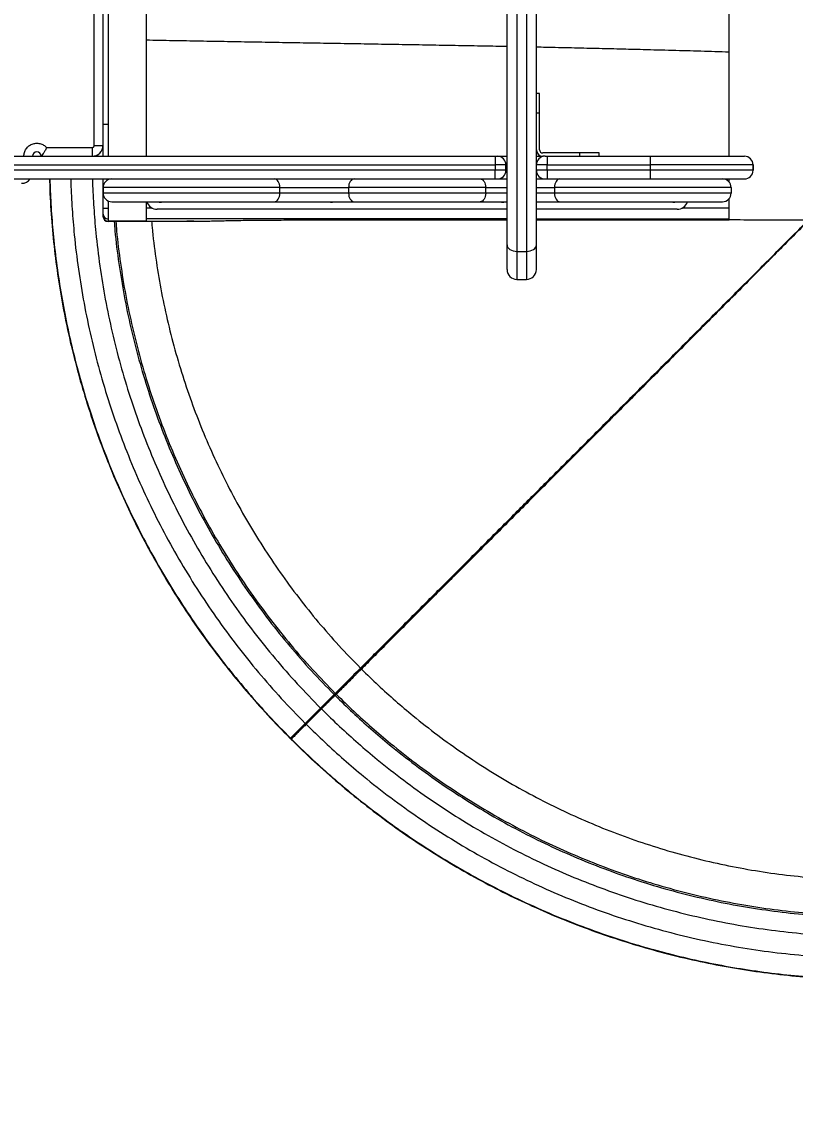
# Model space of a CAD drawing. Header units: millimetres. Extents: x -8083 to 6576, y -6691 to 5601.
# Drawn here: x 3532 to 4246, y -2485 to -1486 of the extents above; entities that cross this region are included whole.
import ezdxf

# ---------------------------------------------------------------- set-up
doc = ezdxf.new("R2010")
doc.units = ezdxf.units.MM
for name, color, linetype in [('DIKOM_ОБЪЕКТ', 7, 'Continuous'), ('DIKOM_РАЗМЕР_ЗОНА', 7, 'Continuous'), ('DIKOM_РАЗМЕР_ОБЪЕКТА', 7, 'Continuous')]:
    doc.layers.add(name, color=color, linetype=linetype)
doc.styles.add('style1', font='arial.ttf', dxfattribs={"width": 0.8})
doc.dimstyles.new('1-50', dxfattribs={"dimtxt": 300, "dimasz": 200, "dimexe": 100, "dimexo": 0, "dimgap": 100, "dimtad": 1, "dimtxsty": 'style1', "dimcen": 200, "dimclrd": 7, "dimclre": 7, "dimclrt": 7, "dimadec": 1, "dimazin": 2, "dimtfac": 1, "dimtmove": 0, "dimatfit": 2, "dimfxl": 0, "dimlwd": 25, "dimlwe": 18, "dimarcsym": 0})

# ---------------------------------------------------------------- blocks, each defined once
blk = doc.blocks.new('*D10')
at = {"layer": 'Defpoints', "color": 0, "transparency": 16777216}
for p in [(-4711.62, -59.88), (5076.72, -1609.88), (5076.72, -5900.19)]:
    blk.add_point(p, dxfattribs=at)
at = {"layer": 'DIKOM_РАЗМЕР_ОБЪЕКТА', "color": 7, "lineweight": 18, "transparency": 16777216}
for p, q in [((-4711.62, -59.88), (-4711.62, -6000.19)), ((5076.72, -1609.88), (5076.72, -6000.19))]:
    blk.add_line(p, q, dxfattribs=at)
at = {"layer": 'DIKOM_РАЗМЕР_ОБЪЕКТА', "color": 7, "lineweight": 25, "transparency": 16777216}
blk.add_line((-4511.62, -5900.19), (4876.72, -5900.19), dxfattribs=at)
at = {"layer": 'DIKOM_РАЗМЕР_ОБЪЕКТА', "color": 7, "transparency": 16777216}
for points in [[(-4511.62, -5866.86), (-4511.62, -5933.52), (-4711.62, -5900.19)], [(4876.72, -5866.86), (4876.72, -5933.52), (5076.72, -5900.19)]]:
    blk.add_solid(points, dxfattribs=at)
at = {"layer": 'DIKOM_РАЗМЕР_ОБЪЕКТА', "color": 7, "transparency": 16777216, "insert": (410.05, -5647.02), "char_height": 300, "attachment_point": 5, "style": 'style1'}
blk.add_mtext('10000', dxfattribs=at)
blk = doc.blocks.new('*D11')
at = {"layer": 'Defpoints', "color": 0, "transparency": 16777216}
for p in [(6576.35, -1609.88), (-6319.96, -3354.06), (6576.35, -6591.4)]:
    blk.add_point(p, dxfattribs=at)
at = {"layer": 'DIKOM_РАЗМЕР_ЗОНА', "color": 7, "lineweight": 18, "transparency": 16777216}
for p, q in [((6576.35, -1609.88), (6576.35, -6691.4)), ((-6319.96, -3354.06), (-6319.96, -6691.4))]:
    blk.add_line(p, q, dxfattribs=at)
at = {"layer": 'DIKOM_РАЗМЕР_ЗОНА', "color": 7, "lineweight": 25, "transparency": 16777216}
blk.add_line((-6119.96, -6591.4), (6376.35, -6591.4), dxfattribs=at)
at = {"layer": 'DIKOM_РАЗМЕР_ЗОНА', "color": 7, "transparency": 16777216}
for points in [[(-6119.96, -6558.07), (-6119.96, -6624.73), (-6319.96, -6591.4)], [(6376.35, -6558.07), (6376.35, -6624.73), (6576.35, -6591.4)]]:
    blk.add_solid(points, dxfattribs=at)
at = {"layer": 'DIKOM_РАЗМЕР_ЗОНА', "color": 7, "transparency": 16777216, "insert": (182.55, -6338.13), "char_height": 300, "attachment_point": 5, "style": 'style1'}
blk.add_mtext('13000', dxfattribs=at)

msp = doc.modelspace()

# ---------------------------------------------------------------- linework, layer by layer
at = {"layer": 'DIKOM_ОБЪЕКТ', "color": 7, "linetype": 'Continuous', "lineweight": 15}
for p, q in [((3989.17, -822.077), (3989.17, -1697.686)), ((3997.97, -822.077), (3997.97, -1697.686)), ((3599.07, -1599.882), (3599.07, -919.882)), ((3607.07, -1260.382), (3607.07, -1580.401)), ((3612.07, -1580.401), (3612.07, -1260.382)), ((3647.07, -1449.882), (3647.07, -1502.567)), ((4010.07, -1551.882), (4007.07, -1551.882)), ((4010.07, -1569.882), (4010.07, -1551.882)), ((4007.07, -1569.882), (4010.07, -1569.882)), ((4010.07, -1603.882), (4010.07, -1569.882)), ((3607.07, -1580.401), (3612.07, -1580.401)), ((3555.015, -1601.882), (3597.07, -1601.882)), ((3597.07, -1601.882), (3597.07, -1609.882)), ((3599.07, -1599.882), (3607.07, -1599.882)), ((3602.07, -1608.542), (3602.07, -1609.882)), ((4047.07, -1606.882), (4013.07, -1606.882)), ((4047.07, -1609.882), (4047.07, -1606.882)), ((4065.07, -1606.882), (4047.07, -1606.882)), ((4065.07, -1609.882), (4065.07, -1606.882)), ((3077.07, -1609.882), (3969.07, -1609.882)), ((3077.07, -1617.882), (3969.07, -1617.882)), ((3969.07, -1609.882), (3969.07, -1617.882)), ((3979.07, -1617.882), (3969.07, -1617.882)), ((3969.07, -1617.882), (3969.07, -1622.882)), ((3979.07, -1622.882), (3979.07, -1617.882)), ((3979.07, -1617.882), (3979.991, -1617.882)), ((4017.07, -1617.882), (4007.07, -1617.882)), ((4014.895, -1609.882), (4013.07, -1609.882)), ((4017.07, -1609.882), (4017.07, -1617.882)), ((4017.07, -1609.882), (4112.07, -1609.882)), ((4017.07, -1617.882), (4112.07, -1617.882)), ((4017.07, -1622.882), (4017.07, -1617.882)), ((4112.07, -1609.882), (4112.07, -1617.882)), ((4112.07, -1617.882), (4112.07, -1622.882)), ((4207.07, -1617.882), (4112.07, -1617.882)), ((4207.07, -1622.882), (4207.07, -1617.882)), ((4207.07, -1617.882), (4207.07, -1622.882)), ((3969.07, -1622.882), (3077.07, -1622.882)), ((3979.07, -1622.882), (3969.07, -1622.882)), ((3969.07, -1630.882), (3969.07, -1622.882)), ((3980.022, -1622.882), (3979.07, -1622.882)), ((4017.07, -1622.882), (4007.07, -1622.882)), ((4007.244, -1623.738), (4007.07, -1623.74)), ((4017.07, -1622.882), (4017.07, -1630.882)), ((4112.07, -1622.882), (4017.07, -1622.882)), ((4112.07, -1622.882), (4112.07, -1630.882)), ((4207.07, -1622.882), (4112.07, -1622.882)), ((3077.07, -1630.882), (3969.07, -1630.882)), ((3607.07, -1630.882), (3607.07, -1657.855)), ((3770.363, -1638.882), (3607.261, -1638.882)), ((3607.261, -1638.882), (3607.261, -1643.882)), ((3612.07, -1631.545), (3612.07, -1630.882)), ((3770.363, -1643.882), (3770.363, -1638.882)), ((3770.363, -1638.882), (3833.777, -1638.882)), ((3960.363, -1638.882), (3833.777, -1638.882)), ((3833.777, -1638.882), (3833.777, -1643.882)), ((3960.363, -1643.882), (3960.363, -1638.882)), ((3960.363, -1638.882), (3980.137, -1638.882)), ((4007.004, -1638.882), (4023.777, -1638.882)), ((4017.07, -1630.882), (4112.07, -1630.882)), ((4186.88, -1638.882), (4023.777, -1638.882)), ((4023.777, -1638.882), (4023.777, -1643.882)), ((4185.07, -1633.814), (4185.07, -1630.882)), ((4186.88, -1638.882), (4186.88, -1643.882)), ((3770.363, -1643.882), (3607.261, -1643.882)), ((3833.777, -1643.882), (3770.363, -1643.882)), ((3960.363, -1643.882), (3833.777, -1643.882)), ((3980.03, -1643.882), (3960.363, -1643.882)), ((4023.777, -1643.882), (4007.109, -1643.882)), ((4186.88, -1643.882), (4023.777, -1643.882)), ((4185.07, -1657.855), (4185.07, -1648.949)), ((3607.07, -1657.855), (3612.07, -1657.855)), ((3612.07, -1657.855), (3612.07, -1651.218)), ((3647.07, -1651.882), (3647.07, -1657.855)), ((3652.657, -1657.855), (3647.07, -1657.855)), ((3980.07, -1658.882), (3657.07, -1658.882)), ((4137.07, -1658.882), (4007.07, -1658.882)), ((4185.07, -1657.855), (4141.483, -1657.855)), ((3607.07, -1662.854), (3607.07, -1664.882)), ((3607.07, -1664.882), (3607.07, -1665.205)), ((3612.07, -1669.882), (3612.07, -1667.854)), ((3787.07, -1668.704), (3980.07, -1668.704)), ((4007.07, -1668.704), (4184.517, -1668.703)), ((4184.513, -1668.704), (4185.07, -1668.704)), ((4185.07, -1668.703), (4184.517, -1668.703)), ((4185.07, -1668.703), (4185.07, -1667.854)), ((4185.073, -1668.703), (4185.07, -1668.703)), ((4309.49, -1669.181), (4238.836, -1668.862)), ((3647.07, -1669.882), (3612.07, -1669.882)), ((3612.07, -1670.204), (3612.07, -1669.882)), ((3633.558, -1670.204), (3612.07, -1670.204)), ((3647.07, -1669.882), (3691.024, -1669.882)), ((3989.17, -1697.686), (3997.97, -1697.686)), ((3989.17, -1697.686), (3989.17, -1723.543)), ((3997.97, -1697.686), (3997.97, -1723.543)), ((4224.64, -1703.042), (4212.059, -1715.686)), ((3989.17, -1723.543), (3997.97, -1723.543)), ((3820.459, -2106.493), (3821.539, -2105.413)), ((3820.512, -2107.469), (3820.459, -2106.493)), ((3822.491, -2106.363), (3821.411, -2107.441)), ((3821.6, -2106.551), (3821.539, -2105.413)), ((3793.811, -2133.141), (3807.953, -2118.998)), ((3808.477, -2119.52), (3807.953, -2118.998)), ((3794.337, -2133.664), (3793.811, -2133.141)), ((3779.918, -2147.034), (3780.176, -2146.776)), ((3781.194, -2146.831), (3780.176, -2146.776))]:
    msp.add_line(p, q, dxfattribs=at)
at = {"layer": 'DIKOM_ОБЪЕКТ', "color": 7, "linetype": 'Continuous', "lineweight": 15, "flags": 128}
for points in [[(3770.363, -1638.882), (3770.266, -1637.321), (3769.977, -1635.82), (3769.508, -1634.437), (3768.878, -1633.225), (3768.109, -1632.23), (3767.232, -1631.491), (3766.28, -1631.035), (3765.29, -1630.882)], [(3838.85, -1630.882), (3837.861, -1631.035), (3836.909, -1631.491), (3836.032, -1632.23), (3835.263, -1633.225), (3834.632, -1634.437), (3834.163, -1635.82), (3833.875, -1637.321), (3833.777, -1638.882)], [(3955.29, -1630.882), (3956.28, -1631.035), (3957.232, -1631.491), (3958.109, -1632.23), (3958.878, -1633.225), (3959.508, -1634.437), (3959.977, -1635.82), (3960.266, -1637.321), (3960.363, -1638.882)], [(4028.85, -1630.882), (4027.861, -1631.035), (4026.909, -1631.491), (4026.032, -1632.23), (4025.263, -1633.225), (4024.632, -1634.437), (4024.163, -1635.82), (4023.875, -1637.321), (4023.777, -1638.882)], [(3765.29, -1651.882), (3766.28, -1651.728), (3767.232, -1651.273), (3768.109, -1650.533), (3768.878, -1649.538), (3769.508, -1648.326), (3769.977, -1646.943), (3770.266, -1645.442), (3770.363, -1643.882)], [(3833.777, -1643.882), (3833.875, -1645.442), (3834.163, -1646.943), (3834.632, -1648.326), (3835.263, -1649.538), (3836.032, -1650.533), (3836.909, -1651.273), (3837.861, -1651.728), (3838.85, -1651.882)], [(3960.363, -1643.882), (3960.266, -1645.442), (3959.977, -1646.943), (3959.508, -1648.326), (3958.878, -1649.538), (3958.109, -1650.533), (3957.232, -1651.273), (3956.28, -1651.728), (3955.29, -1651.882)], [(4023.777, -1643.882), (4023.875, -1645.442), (4024.163, -1646.943), (4024.632, -1648.326), (4025.263, -1649.538), (4026.032, -1650.533), (4026.909, -1651.273), (4027.861, -1651.728), (4028.85, -1651.882)], [(4185.07, -1667.854), (4143.363, -1667.843), (4101.408, -1667.833), (4058.937, -1667.823), (4015.655, -1667.814), (4007.07, -1667.812)], [(3980.07, -1691.695), (3980.245, -1692.864), (3980.763, -1693.988), (3981.604, -1695.024), (3982.736, -1695.932), (3984.115, -1696.677), (3985.688, -1697.23), (3987.395, -1697.571), (3989.17, -1697.686)], [(3997.97, -1697.686), (3999.746, -1697.571), (4001.453, -1697.23), (4003.026, -1696.677), (4004.405, -1695.932), (4005.537, -1695.024), (4006.378, -1693.988), (4006.895, -1692.864), (4007.07, -1691.695)], [(3808.477, -2119.521), (3802.079, -2125.92), (3794.337, -2133.664)], [(3808.74, -2119.783), (3801.671, -2126.857), (3794.602, -2133.93)], [(3781.078, -2147.064), (3780.958, -2147.185), (3780.813, -2147.329)], [(3781.122, -2147.721), (3780.993, -2147.85), (3780.864, -2147.979)]]:
    msp.add_lwpolyline(points, dxfattribs=at)
at = {"layer": 'DIKOM_ОБЪЕКТ', "color": 7, "linetype": 'Continuous', "lineweight": 15}
for centre, radius, start, end in [((3546.07, -1609.882), 4, 0, 180), ((3597.07, -1599.882), 10, 270, 0), ((4013.07, -1603.882), 6, 180, 270), ((4013.07, -1603.882), 3, 180, 270), ((3971.07, -1617.882), 8, 0, 90), ((4015.07, -1617.882), 8, 90, 180), ((4199.07, -1617.882), 8, 0, 90), ((3971.07, -1622.882), 8, 270, 0), ((4015.07, -1622.882), 8, 180, 270), ((4199.07, -1622.882), 8, 270, 0), ((3532.07, -1624.882), 10, 270, 323.130102), ((3615.261, -1638.882), 8, 90, 180), ((4178.88, -1638.882), 8, 0, 90), ((3615.261, -1643.882), 8, 180, 270), ((4178.88, -1643.882), 8, 270, 0), ((3657.07, -1648.882), 10, 197.723778, 270), ((3660.07, -1647.882), 4.5, 242.904938, 295.490228), ((3818.07, -1647.882), 4.5, 242.904938, 295.490228), ((3976.07, -1647.882), 4.5, 242.904938, 295.490228), ((4134.07, -1647.882), 4.5, 242.904938, 295.490228), ((4137.07, -1648.882), 10, 270, 342.402332), ((3612.07, -1662.854), 5, 180.004351, 270.003845), ((3612.07, -1664.882), 5, 180.00475, 270.00413), ((3612.07, -1665.205), 5, 180.005034, 270.003845), ((3989.17, -1714.443), 9.1, 180, 270), ((3997.97, -1714.443), 9.1, 270, 0), ((3845.378, -2083.268), 0.422, 46.936509, 132.801935), ((3822.14, -2106.719), 0.5, 45.343806, 134.733932), ((3751.227, -2177.029), 81.147, 44.96391, 45.129027), ((4055.063, -1873.239), 348.51, 224.964573, 225.025682), ((3873.712, -2054.691), 111.97, 224.855064, 225.0465)]:
    msp.add_arc(centre, radius, start, end, dxfattribs=at)
for points, knots in [([(3980.07, -1691.695), (3980.07, -1685.478), (3980.07, -1673.044), (3980.07, -1653.511), (3980.07, -1633.276), (3980.07, -1612.195), (3980.07, -1591.947), (3980.07, -1572.708), (3980.07, -1554.588), (3980.07, -1536.053), (3980.07, -1517.113), (3980.07, -1496.009), (3980.07, -1472.69), (3980.07, -1447.014), (3980.07, -1420.912), (3980.07, -1394.375), (3980.07, -1367.666), (3980.07, -1340.841), (3980.07, -1313.968), (3980.07, -1286.961), (3980.07, -1259.718), (3980.07, -1232.31), (3980.07, -1204.815), (3980.07, -1177.461), (3980.07, -1150.329), (3980.07, -1125.389), (3980.07, -1102.616), (3980.07, -1082.016), (3980.07, -1061.691), (3980.07, -1041.658), (3980.07, -1020.21), (3980.07, -997.426), (3980.07, -973.56), (3980.07, -950.316), (3980.07, -927.812), (3980.07, -906.165), (3980.07, -885.387), (3980.07, -865.544), (3980.07, -846.383), (3980.07, -834.173), (3980.07, -828.068)], [0, 0, 0, 0, 0.02604, 0.0520759, 0.0786841, 0.1054516, 0.1325881, 0.1541407, 0.1756992, 0.1976449, 0.2196512, 0.2416671, 0.2701641, 0.298656, 0.3274437, 0.3563036, 0.3853156, 0.4139079, 0.4425506, 0.4712717, 0.4999999, 0.5292496, 0.5584937, 0.5876507, 0.6167635, 0.6457574, 0.6684332, 0.6911155, 0.7135581, 0.7359417, 0.7583354, 0.7863518, 0.8143633, 0.8419405, 0.869371, 0.8964601, 0.9227494, 0.948854, 0.9744245, 1, 1, 1, 1]), ([(4007.07, -1691.695), (4007.07, -1685.478), (4007.07, -1673.044), (4007.07, -1653.511), (4007.07, -1633.276), (4007.07, -1612.195), (4007.07, -1591.947), (4007.07, -1572.708), (4007.07, -1554.588), (4007.07, -1536.053), (4007.07, -1517.113), (4007.07, -1496.009), (4007.07, -1472.69), (4007.07, -1447.014), (4007.07, -1420.912), (4007.07, -1394.375), (4007.07, -1367.666), (4007.07, -1340.841), (4007.07, -1313.968), (4007.07, -1286.961), (4007.07, -1259.718), (4007.07, -1232.31), (4007.07, -1204.815), (4007.07, -1177.461), (4007.07, -1150.329), (4007.07, -1125.389), (4007.07, -1102.616), (4007.07, -1082.016), (4007.07, -1061.691), (4007.07, -1041.658), (4007.07, -1020.21), (4007.07, -997.426), (4007.07, -973.56), (4007.07, -950.316), (4007.07, -927.812), (4007.07, -906.165), (4007.07, -885.387), (4007.07, -865.544), (4007.07, -846.383), (4007.07, -834.173), (4007.07, -828.068)], [0, 0, 0, 0, 0.02604, 0.0520759, 0.0786841, 0.1054516, 0.1325881, 0.1541407, 0.1756992, 0.1976449, 0.2196512, 0.2416671, 0.2701641, 0.298656, 0.3274437, 0.3563036, 0.3853156, 0.4139079, 0.4425506, 0.4712717, 0.4999999, 0.5292496, 0.5584937, 0.5876507, 0.6167635, 0.6457574, 0.6684332, 0.6911155, 0.7135581, 0.7359417, 0.7583354, 0.7863518, 0.8143633, 0.8419405, 0.869371, 0.8964601, 0.9227494, 0.948854, 0.9744245, 1, 1, 1, 1]), ([(4185.07, -1513.554), (4185.07, -1508.472), (4185.07, -1498.296), (4185.07, -1482.522), (4185.07, -1466.416), (4185.07, -1455.396), (4185.07, -1449.882)], [0, 0, 0, 0, 0.249211, 0.4989922, 0.7492812, 1, 1, 1, 1]), ([(3647.07, -1502.567), (3647.07, -1526.926), (3647.07, -1552.807), (3647.07, -1580.196), (3647.07, -1584.768), (3647.07, -1589.235), (3647.07, -1593.499), (3647.07, -1597.459), (3647.07, -1601.026), (3647.07, -1604.112), (3647.07, -1606.665), (3647.07, -1608.552), (3647.07, -1609.624), (3647.07, -1609.844), (3647.07, -1609.882)], [0, 0, 0, 0, 0.6107024, 0.6488712, 0.6870045, 0.7251359, 0.7632681, 0.8014006, 0.8395326, 0.8776645, 0.9157969, 0.9539285, 0.9920612, 1, 1, 1, 1]), ([(3647.07, -1502.567), (3655.296, -1502.724), (3671.852, -1503.041), (3696.839, -1503.499), (3722.067, -1503.949), (3747.445, -1504.392), (3772.857, -1504.827), (3798.19, -1505.256), (3823.336, -1505.68), (3848.577, -1506.106), (3873.788, -1506.535), (3898.836, -1506.966), (3923.214, -1507.396), (3946.772, -1507.824), (3965.662, -1508.177), (3976.596, -1508.397), (3980.07, -1508.467)], [0, 0, 0, 0, 0.0722371, 0.1453849, 0.2194012, 0.2940073, 0.3689509, 0.4439838, 0.5188612, 0.5933396, 0.6706721, 0.7470173, 0.8220744, 0.8954928, 0.9667946, 1, 1, 1, 1]), ([(4007.07, -1509.023), (4009.947, -1509.083), (4020.712, -1509.308), (4039.093, -1509.715), (4061.944, -1510.239), (4084, -1510.771), (4107.435, -1511.365), (4132.3, -1512.032), (4158.818, -1512.781), (4176.329, -1513.297), (4185.07, -1513.554)], [0, 0, 0, 0, 0.0486156, 0.1819242, 0.3103884, 0.4342804, 0.5538757, 0.7052321, 0.8528657, 1, 1, 1, 1]), ([(4185.07, -1609.882), (4185.07, -1609.834), (4185.07, -1609.602), (4185.07, -1608.4), (4185.07, -1606.252), (4185.07, -1603.266), (4185.07, -1599.532), (4185.07, -1595.043), (4185.07, -1589.819), (4185.07, -1583.879), (4185.07, -1577.244), (4185.07, -1569.937), (4185.07, -1561.986), (4185.07, -1553.418), (4185.07, -1544.265), (4185.07, -1534.553), (4185.07, -1524.353), (4185.07, -1517.154), (4185.07, -1513.554)], [0, 0, 0, 0, 0.0168322, 0.0823771, 0.1479215, 0.2134658, 0.2790102, 0.344555, 0.4100993, 0.4756437, 0.5411885, 0.6067328, 0.6722772, 0.7378221, 0.8033663, 0.8689111, 0.9344553, 1, 1, 1, 1]), ([(3607.07, -1580.401), (3607.07, -1582.678), (3607.07, -1587.219), (3607.07, -1593.764), (3607.07, -1599.815), (3607.07, -1605.041), (3607.07, -1608.438), (3607.07, -1609.693), (3607.07, -1609.882)], [0, 0, 0, 0, 0.1940117, 0.38688, 0.5800863, 0.7724214, 0.9658365, 1, 1, 1, 1]), ([(3612.07, -1609.882), (3612.07, -1609.839), (3612.07, -1609.605), (3612.07, -1608.084), (3612.07, -1605.339), (3612.07, -1601.572), (3612.07, -1597.028), (3612.07, -1591.858), (3612.07, -1586.244), (3612.07, -1582.352), (3612.07, -1580.401)], [0, 0, 0, 0, 0.0309411, 0.1695285, 0.307418, 0.4461122, 0.5840318, 0.7225762, 0.8608773, 1, 1, 1, 1]), ([(3534.07, -1609.882), (3534.171, -1608.704), (3534.379, -1606.293), (3536.042, -1602.968), (3538.56, -1600.286), (3541.726, -1598.509), (3545.271, -1597.723), (3548.936, -1598.043), (3552.392, -1599.412), (3554.154, -1601.071), (3555.015, -1601.882)], [0, 0, 0, 0, 0.1221152, 0.2500002, 0.3778836, 0.5000007, 0.6221163, 0.7500006, 0.877885, 1, 1, 1, 1]), ([(3555.015, -1601.882), (3554.534, -1602.915), (3554.026, -1604.006), (3553.021, -1605.87), (3551.995, -1607.586), (3550.844, -1609.066), (3550.179, -1609.775), (3550.107, -1609.846), (3550.07, -1609.882)], [0, 0, 0, 0, 0.2506747, 0.264617, 0.5002598, 0.7494067, 0.8748124, 1, 1, 1, 1]), ([(3597.07, -1601.882), (3597.322, -1601.855), (3597.71, -1601.813), (3598.176, -1601.564), (3598.494, -1601.306), (3598.753, -1600.988), (3599.002, -1600.522), (3599.043, -1600.133), (3599.07, -1599.882)], [0, 0, 0, 0, 0.2394504, 0.369635, 0.5000056, 0.6301993, 0.760559, 1, 1, 1, 1]), ([(3969.07, -1609.882), (3969.322, -1609.882), (3969.71, -1609.882), (3970.176, -1609.882), (3970.494, -1609.882), (3970.753, -1609.882), (3971.002, -1609.882), (3971.043, -1609.882), (3971.07, -1609.882)], [0, 0, 0, 0, 0.2394368, 0.3696208, 0.4999884, 0.630161, 0.7605497, 1, 1, 1, 1]), ([(3971.07, -1609.882), (3971.127, -1609.882), (3971.244, -1609.882), (3972.218, -1609.882), (3973.831, -1609.882), (3976.113, -1609.882), (3978.298, -1609.882), (3979.708, -1609.882), (3980.07, -1609.882)], [0, 0, 0, 0, 0.1721631, 0.3546391, 0.5447019, 0.7388043, 0.9329027, 1, 1, 1, 1]), ([(4007.07, -1609.882), (4007.096, -1609.882), (4008.19, -1609.882), (4009.996, -1609.882), (4011.869, -1609.882), (4012.676, -1609.882), (4012.895, -1609.882)], [0, 0, 0, 0, 0.0099228, 0.4272136, 0.8445129, 1, 1, 1, 1]), ([(4015.07, -1609.882), (4015.097, -1609.882), (4015.139, -1609.882), (4015.388, -1609.882), (4015.646, -1609.882), (4015.964, -1609.882), (4016.43, -1609.882), (4016.819, -1609.882), (4017.07, -1609.882)], [0, 0, 0, 0, 0.239453, 0.3696639, 0.5000162, 0.6301783, 0.7605606, 1, 1, 1, 1]), ([(4112.07, -1609.882), (4114.997, -1609.882), (4120.908, -1609.882), (4129.768, -1609.882), (4138.625, -1609.882), (4147.335, -1609.882), (4155.748, -1609.882), (4163.682, -1609.882), (4171.005, -1609.882), (4177.602, -1609.882), (4183.357, -1609.882), (4188.22, -1609.882), (4192.165, -1609.882), (4195.237, -1609.882), (4197.438, -1609.882), (4198.824, -1609.882), (4198.974, -1609.882), (4199.048, -1609.882)], [0, 0, 0, 0, 0.0642475, 0.1297748, 0.1964999, 0.2649803, 0.3339713, 0.4033698, 0.4727651, 0.5417559, 0.6102409, 0.6769627, 0.7424912, 0.8067406, 0.8709859, 0.9365146, 1, 1, 1, 1]), ([(3557.844, -1630.882), (3557.901, -1634.253), (3558.127, -1647.548), (3559.719, -1670.735), (3562.622, -1700.378), (3566.767, -1729.881), (3572.042, -1759.198), (3578.467, -1788.277), (3586.019, -1817.061), (3594.684, -1845.505), (3604.459, -1873.597), (3615.338, -1901.314), (3627.303, -1928.6), (3640.328, -1955.396), (3654.392, -1981.659), (3669.474, -2007.348), (3685.552, -2032.428), (3702.6, -2056.855), (3720.577, -2080.585), (3739.467, -2103.554), (3759.16, -2125.801), (3772.998, -2139.956), (3779.918, -2147.034)], [0, 0, 0, 0, 0.0175755, 0.0692984, 0.121066, 0.1728031, 0.2245289, 0.2762944, 0.3279737, 0.3795953, 0.431234, 0.4829633, 0.53475, 0.5864857, 0.6382129, 0.6899837, 0.7417131, 0.793445, 0.8452011, 0.8968408, 0.9484156, 1, 1, 1, 1]), ([(3558.139, -1630.882), (3558.163, -1632.46), (3558.314, -1642.17), (3559.354, -1659.994), (3561.378, -1685.27), (3564.445, -1711.414), (3568.572, -1738.375), (3573.67, -1765.172), (3579.726, -1791.769), (3586.733, -1818.13), (3595.156, -1845.777), (3605.188, -1874.606), (3617.03, -1904.498), (3630.124, -1933.858), (3643.94, -1961.614), (3658.301, -1987.782), (3673.053, -2012.408), (3688.722, -2036.455), (3705.292, -2059.895), (3722.73, -2082.693), (3741.034, -2104.804), (3760.104, -2126.261), (3773.485, -2139.938), (3780.176, -2146.776)], [0, 0, 0, 0, 0.0082297, 0.0506395, 0.0930601, 0.1404577, 0.1878647, 0.2352673, 0.2826689, 0.3300764, 0.3774736, 0.4333469, 0.4892079, 0.5450808, 0.6009421, 0.6508298, 0.7007052, 0.7505934, 0.8004691, 0.8503563, 0.9002339, 0.9501189, 1, 1, 1, 1]), ([(3577.422, -1630.882), (3577.442, -1632.201), (3577.586, -1641.466), (3578.595, -1658.66), (3580.71, -1685.101), (3584.221, -1714.113), (3589.386, -1745.592), (3595.912, -1776.824), (3603.774, -1807.74), (3612.909, -1838.113), (3623.267, -1867.883), (3634.809, -1897.016), (3647.57, -1925.63), (3661.629, -1953.873), (3676.983, -1981.673), (3693.636, -2008.969), (3711.452, -2035.517), (3730.394, -2061.277), (3750.448, -2086.175), (3771.49, -2110.256), (3786.371, -2125.512), (3793.811, -2133.141)], [0, 0, 0, 0, 0.0070657, 0.0496262, 0.0921977, 0.149129, 0.2060731, 0.2630042, 0.3199483, 0.3768794, 0.4328067, 0.4887214, 0.5446485, 0.6005636, 0.657631, 0.7146881, 0.7717543, 0.8288129, 0.8858774, 0.9429376, 1, 1, 1, 1]), ([(3597.422, -1630.882), (3597.44, -1631.981), (3597.58, -1640.809), (3598.557, -1657.35), (3600.611, -1683.07), (3604.028, -1711.296), (3609.054, -1741.924), (3615.403, -1772.312), (3623.053, -1802.393), (3631.94, -1831.944), (3642.019, -1860.91), (3653.248, -1889.255), (3665.665, -1917.096), (3679.343, -1944.576), (3694.283, -1971.625), (3710.486, -1998.183), (3727.82, -2024.013), (3746.25, -2049.077), (3765.762, -2073.302), (3786.236, -2096.732), (3800.714, -2111.576), (3807.953, -2118.998)], [0, 0, 0, 0, 0.0060603, 0.0486502, 0.0912512, 0.1482419, 0.2052453, 0.2622357, 0.3192392, 0.3762297, 0.4322153, 0.4881883, 0.5441736, 0.600147, 0.6572741, 0.7143907, 0.7715164, 0.8286343, 0.8857584, 0.9428782, 1, 1, 1, 1]), ([(3969.07, -1630.882), (3969.322, -1630.882), (3969.71, -1630.882), (3970.176, -1630.882), (3970.494, -1630.882), (3970.753, -1630.882), (3971.002, -1630.882), (3971.043, -1630.882), (3971.07, -1630.882)], [0, 0, 0, 0, 0.2394368, 0.3696208, 0.4999884, 0.630161, 0.7605497, 1, 1, 1, 1]), ([(3971.07, -1630.882), (3971.127, -1630.882), (3971.244, -1630.882), (3972.218, -1630.882), (3973.831, -1630.882), (3976.113, -1630.882), (3978.298, -1630.882), (3979.708, -1630.882), (3980.07, -1630.882)], [0, 0, 0, 0, 0.1721631, 0.3546391, 0.5447019, 0.7388043, 0.9329027, 1, 1, 1, 1]), ([(4007.07, -1630.882), (4007.096, -1630.882), (4008.19, -1630.882), (4010.006, -1630.882), (4011.936, -1630.882), (4013.136, -1630.882), (4014.09, -1630.882), (4014.897, -1630.882), (4015.014, -1630.882), (4015.07, -1630.882)], [0, 0, 0, 0, 0.0049218, 0.2119022, 0.4188869, 0.5203416, 0.621824, 0.8164107, 1, 1, 1, 1]), ([(4015.07, -1630.882), (4015.097, -1630.882), (4015.139, -1630.882), (4015.388, -1630.882), (4015.646, -1630.882), (4015.964, -1630.882), (4016.43, -1630.882), (4016.819, -1630.882), (4017.07, -1630.882)], [0, 0, 0, 0, 0.239453, 0.3696639, 0.5000162, 0.6301783, 0.7605606, 1, 1, 1, 1]), ([(4112.07, -1630.882), (4114.997, -1630.882), (4120.908, -1630.882), (4129.768, -1630.882), (4138.625, -1630.882), (4147.335, -1630.882), (4155.748, -1630.882), (4163.682, -1630.882), (4171.005, -1630.882), (4177.602, -1630.882), (4183.357, -1630.882), (4188.22, -1630.882), (4192.165, -1630.882), (4195.237, -1630.882), (4197.438, -1630.882), (4198.824, -1630.882), (4198.974, -1630.882), (4199.048, -1630.882)], [0, 0, 0, 0, 0.0642475, 0.1297748, 0.1964999, 0.2649803, 0.3339713, 0.4033698, 0.4727651, 0.5417559, 0.6102409, 0.6769627, 0.7424912, 0.8067406, 0.8709859, 0.9365146, 1, 1, 1, 1]), ([(3607.07, -1657.855), (3607.07, -1658.504), (3607.07, -1659.801), (3607.07, -1661.441), (3607.07, -1662.601), (3607.07, -1662.77), (3607.07, -1662.854)], [0, 0, 0, 0, 0.2504665, 0.5000983, 0.7499035, 1, 1, 1, 1]), ([(3612.07, -1667.854), (3612.07, -1667.806), (3612.07, -1667.71), (3612.07, -1667.098), (3612.07, -1666.162), (3612.07, -1664.912), (3612.07, -1663.395), (3612.07, -1661.673), (3612.07, -1659.802), (3612.07, -1658.505), (3612.07, -1657.855)], [0, 0, 0, 0, 0.1248177, 0.2500688, 0.3746714, 0.4999067, 0.6244407, 0.7495537, 0.8744805, 1, 1, 1, 1]), ([(3615.261, -1651.882), (3615.333, -1651.882), (3615.48, -1651.882), (3616.68, -1651.882), (3618.629, -1651.882), (3621.414, -1651.882), (3625.01, -1651.882), (3629.38, -1651.882), (3634.471, -1651.882), (3640.214, -1651.882), (3646.506, -1651.882), (3653.249, -1651.882), (3660.34, -1651.882), (3667.749, -1651.882), (3675.483, -1651.882), (3683.562, -1651.882), (3691.983, -1651.882), (3700.655, -1651.882), (3709.475, -1651.882), (3718.303, -1651.882), (3727.028, -1651.882), (3735.537, -1651.882), (3743.703, -1651.882), (3751.425, -1651.882), (3758.674, -1651.882), (3763.096, -1651.882), (3765.29, -1651.882)], [0, 0, 0, 0, 0.0402023, 0.0810366, 0.1224626, 0.1647448, 0.2072737, 0.2500002, 0.2927246, 0.3352534, 0.3775374, 0.4189615, 0.4597971, 0.5, 0.5402009, 0.5810363, 0.6224628, 0.6647447, 0.7072736, 0.75, 0.7927244, 0.835253, 0.8775373, 0.9189615, 0.959797, 1, 1, 1, 1]), ([(3647.07, -1657.855), (3647.07, -1659.038), (3647.07, -1661.404), (3647.07, -1664.489), (3647.07, -1666.838), (3647.07, -1667.438), (3647.07, -1667.739)], [0, 0, 0, 0, 0.2500117, 0.4999986, 0.7500137, 1, 1, 1, 1]), ([(3765.29, -1651.882), (3766.954, -1651.882), (3770.321, -1651.882), (3775.933, -1651.882), (3781.989, -1651.882), (3788.447, -1651.882), (3795.192, -1651.882), (3802.07, -1651.882), (3808.948, -1651.882), (3815.693, -1651.882), (3822.151, -1651.882), (3828.208, -1651.882), (3833.82, -1651.882), (3837.186, -1651.882), (3838.85, -1651.882)], [0, 0, 0, 0, 0.0789874, 0.159831, 0.2424136, 0.3275717, 0.4134841, 0.4999999, 0.58651, 0.6724221, 0.7575863, 0.8401631, 0.9210098, 1, 1, 1, 1]), ([(3838.85, -1651.882), (3840.813, -1651.882), (3844.74, -1651.882), (3851.176, -1651.882), (3858, -1651.882), (3866.116, -1651.882), (3875.506, -1651.882), (3886.183, -1651.882), (3896.163, -1651.882), (3905.257, -1651.882), (3913.336, -1651.882), (3921.246, -1651.882), (3928.849, -1651.882), (3936.14, -1651.882), (3942.964, -1651.882), (3949.401, -1651.882), (3953.327, -1651.882), (3955.29, -1651.882)], [0, 0, 0, 0, 0.0592577, 0.1185155, 0.1804689, 0.2424262, 0.3275704, 0.4134677, 0.4999674, 0.5648747, 0.6297862, 0.693678, 0.7575738, 0.8195274, 0.8814845, 0.9407404, 1, 1, 1, 1]), ([(3955.29, -1651.882), (3956.954, -1651.882), (3960.321, -1651.882), (3965.931, -1651.882), (3971.997, -1651.882), (3976.764, -1651.882), (3979.532, -1651.882), (3980.07, -1651.882)], [0, 0, 0, 0, 0.2268897, 0.4591113, 0.6963288, 0.9409433, 1, 1, 1, 1]), ([(4007.07, -1651.882), (4008.783, -1651.882), (4012.609, -1651.882), (4018.204, -1651.882), (4023.821, -1651.882), (4027.187, -1651.882), (4028.85, -1651.882)], [0, 0, 0, 0, 0.216366, 0.4833061, 0.744654, 1, 1, 1, 1]), ([(4028.85, -1651.882), (4031.044, -1651.882), (4035.466, -1651.882), (4042.715, -1651.882), (4050.437, -1651.882), (4058.603, -1651.882), (4067.112, -1651.882), (4075.837, -1651.882), (4084.665, -1651.882), (4093.485, -1651.882), (4102.157, -1651.882), (4110.578, -1651.882), (4118.657, -1651.882), (4126.391, -1651.882), (4133.801, -1651.882), (4140.891, -1651.882), (4147.634, -1651.882), (4153.927, -1651.882), (4159.67, -1651.882), (4164.76, -1651.882), (4169.13, -1651.882), (4172.727, -1651.882), (4175.511, -1651.882), (4177.461, -1651.882), (4178.66, -1651.882), (4178.807, -1651.882), (4178.88, -1651.882)], [0, 0, 0, 0, 0.040202, 0.0810362, 0.1224627, 0.1647446, 0.2072735, 0.2499999, 0.2927242, 0.335253, 0.3775372, 0.4189614, 0.4597968, 0.5, 0.5402006, 0.5810359, 0.6224626, 0.6647447, 0.7072732, 0.7499999, 0.7927243, 0.8352528, 0.8775374, 0.9189616, 0.9597966, 1, 1, 1, 1]), ([(4185.07, -1667.854), (4185.07, -1667.806), (4185.07, -1667.71), (4185.07, -1667.097), (4185.07, -1666.161), (4185.07, -1664.909), (4185.07, -1663.391), (4185.07, -1661.666), (4185.07, -1659.797), (4185.07, -1658.502), (4185.07, -1657.855)], [0, 0, 0, 0, 0.1250059, 0.2500017, 0.3749959, 0.5000015, 0.6250022, 0.7499997, 0.8749951, 1, 1, 1, 1]), ([(3647.07, -1667.739), (3647.07, -1667.804), (3647.07, -1667.935), (3647.07, -1667.984), (3647.07, -1668.073), (3647.07, -1668.207), (3647.07, -1668.472), (3647.07, -1669.046), (3647.07, -1669.539), (3647.07, -1669.882)], [0, 0, 0, 0, 0.039174, 0.0783753, 0.1175766, 0.1567768, 0.2799807, 0.4999858, 1, 1, 1, 1]), ([(3980.07, -1667.806), (3979.179, -1667.806), (3965.165, -1667.803), (3937.691, -1667.798), (3897.378, -1667.789), (3856.26, -1667.781), (3814.57, -1667.773), (3772.568, -1667.765), (3730.536, -1667.756), (3688.7, -1667.748), (3660.907, -1667.742), (3647.07, -1667.739)], [0, 0, 0, 0, 0.008034, 0.1262489, 0.2475091, 0.3712196, 0.4966797, 0.6230991, 0.749609, 0.8753488, 1, 1, 1, 1]), ([(3691.024, -1669.882), (3693.625, -1669.847), (3698.825, -1669.778), (3705.817, -1669.657), (3712.195, -1669.527), (3715.775, -1669.431), (3717.564, -1669.383)], [0, 0, 0, 0, 0.2498885, 0.4994854, 0.7498201, 1, 1, 1, 1]), ([(3717.564, -1669.383), (3719.496, -1669.333), (3723.345, -1669.231), (3730.446, -1669.098), (3738.374, -1668.981), (3747.114, -1668.882), (3756.524, -1668.804), (3766.421, -1668.747), (3776.664, -1668.711), (3783.599, -1668.707), (3787.07, -1668.704)], [0, 0, 0, 0, 0.1257296, 0.2504757, 0.3747111, 0.5000203, 0.6247632, 0.7500514, 0.8749178, 1, 1, 1, 1]), ([(3844.828, -2082.124), (3848.624, -2078.328), (3856.239, -2070.714), (3868.504, -2058.45), (3881.365, -2045.588), (3894.82, -2032.133), (3907.975, -2018.978), (3920.702, -2006.251), (3932.888, -1994.064), (3945.377, -1981.576), (3958.143, -1968.81), (3971.17, -1955.783), (3984.436, -1942.516), (3997.917, -1929.036), (4011.584, -1915.369), (4025.42, -1901.533), (4039.402, -1887.551), (4053.503, -1873.449), (4067.681, -1859.271), (4081.911, -1845.042), (4096.185, -1830.766), (4110.5, -1816.451), (4124.83, -1802.121), (4139.132, -1787.82), (4153.776, -1773.176), (4168.735, -1758.216), (4183.974, -1742.978), (4199.06, -1727.892), (4214.109, -1712.842), (4229.076, -1697.875), (4243.804, -1683.148), (4253.321, -1673.632), (4258.004, -1668.948)], [0, 0, 0, 0, 0.0381915, 0.0766049, 0.1150677, 0.1535305, 0.1919438, 0.2234415, 0.2549665, 0.2864914, 0.3179891, 0.3494837, 0.3810055, 0.4125273, 0.4440219, 0.4755164, 0.5070383, 0.53856, 0.5700546, 0.6014537, 0.632853, 0.6643475, 0.6958694, 0.7273913, 0.758886, 0.793031, 0.8272107, 0.8613904, 0.8955355, 0.9307223, 0.9659092, 1, 1, 1, 1]), ([(4238.836, -1668.862), (4234.443, -1668.844), (4225.658, -1668.807), (4212.225, -1668.764), (4198.684, -1668.728), (4189.61, -1668.712), (4185.073, -1668.703)], [0, 0, 0, 0, 0.2499955, 0.4999949, 0.7500078, 1, 1, 1, 1]), ([(4258.539, -1668.951), (4258.165, -1669.328), (4252.829, -1674.698), (4242.158, -1685.431), (4231.217, -1696.432), (4225.278, -1702.4), (4224.64, -1703.042)], [0, 0, 0, 0, 0.0343801, 0.4895009, 0.9451251, 1, 1, 1, 1]), ([(3617.436, -1670.204), (3617.66, -1673.044), (3618.676, -1685.942), (3621.58, -1708.801), (3626.434, -1738.682), (3632.64, -1768.322), (3640.099, -1797.664), (3648.769, -1826.49), (3658.6, -1854.744), (3669.553, -1882.393), (3681.665, -1909.55), (3695.008, -1936.355), (3709.58, -1962.739), (3725.385, -1988.645), (3742.293, -2013.841), (3760.271, -2038.29), (3779.304, -2061.92), (3799.274, -2084.774), (3813.397, -2099.253), (3820.459, -2106.493)], [0, 0, 0, 0, 0.0174003, 0.0790224, 0.1406584, 0.2022801, 0.2639161, 0.3255381, 0.3860734, 0.4465952, 0.5071302, 0.5676524, 0.6294221, 0.6911802, 0.7529484, 0.8147082, 0.8764745, 0.9382361, 1, 1, 1, 1]), ([(3618.969, -1670.204), (3619.189, -1672.995), (3620.2, -1685.82), (3623.093, -1708.586), (3627.936, -1738.401), (3634.129, -1767.977), (3641.571, -1797.256), (3650.222, -1826.019), (3660.032, -1854.211), (3670.962, -1881.801), (3683.047, -1908.898), (3696.361, -1935.645), (3710.901, -1961.972), (3726.672, -1987.822), (3743.544, -2012.962), (3761.482, -2037.358), (3780.473, -2060.936), (3800.401, -2083.741), (3814.493, -2098.189), (3821.539, -2105.413)], [0, 0, 0, 0, 0.0171363, 0.0787749, 0.1404274, 0.2020658, 0.2637184, 0.3253568, 0.3859085, 0.4464466, 0.5069978, 0.5675364, 0.6293225, 0.6910973, 0.7528821, 0.8146584, 0.8764412, 0.9382195, 1, 1, 1, 1]), ([(3691.024, -1669.882), (3688.19, -1669.915), (3682.522, -1669.982), (3673.325, -1670.061), (3663.77, -1670.125), (3653.892, -1670.17), (3643.797, -1670.199), (3636.976, -1670.203), (3633.558, -1670.204)], [0, 0, 0, 0, 0.1669708, 0.3340327, 0.5009703, 0.6664995, 0.8329176, 1, 1, 1, 1]), ([(3652.009, -1670.173), (3652.147, -1671.897), (3653.048, -1683.184), (3655.717, -1703.947), (3660.322, -1732.361), (3666.227, -1760.547), (3673.318, -1788.45), (3681.563, -1815.861), (3690.911, -1842.728), (3701.328, -1869.021), (3712.845, -1894.845), (3725.533, -1920.335), (3739.39, -1945.424), (3754.42, -1970.059), (3770.498, -1994.018), (3787.594, -2017.267), (3805.692, -2039.738), (3824.683, -2061.47), (3838.113, -2075.239), (3844.828, -2082.124)], [0, 0, 0, 0, 0.0111797, 0.0731918, 0.1352181, 0.1972298, 0.2592562, 0.3212681, 0.3821868, 0.4430917, 0.5040101, 0.5649153, 0.6270759, 0.689225, 0.7513844, 0.8135351, 0.8756923, 0.937845, 1, 1, 1, 1]), ([(3980.07, -1714.443), (3980.07, -1714.373), (3980.07, -1714.232), (3980.07, -1713.081), (3980.07, -1711.225), (3980.07, -1708.607), (3980.07, -1705.288), (3980.07, -1701.315), (3980.07, -1696.819), (3980.07, -1693.393), (3980.07, -1691.695)], [0, 0, 0, 0, 0.1225118, 0.247135, 0.3731982, 0.4999982, 0.6267997, 0.7528652, 0.8774861, 1, 1, 1, 1]), ([(4007.07, -1714.443), (4007.07, -1714.373), (4007.07, -1714.232), (4007.07, -1713.081), (4007.07, -1711.225), (4007.07, -1708.607), (4007.07, -1705.288), (4007.07, -1701.315), (4007.07, -1696.819), (4007.07, -1693.393), (4007.07, -1691.695)], [0, 0, 0, 0, 0.1225118, 0.247135, 0.3731982, 0.4999982, 0.6267997, 0.7528652, 0.8774861, 1, 1, 1, 1]), ([(4224.653, -1702.902), (4222.866, -1704.694), (4218.713, -1708.859), (4214.473, -1713.111), (4212.057, -1715.534)], [0, 0, 0, 0, 0.4301756, 1, 1, 1, 1]), ([(4212.059, -1715.686), (4211.59, -1716.157), (4205.824, -1721.952), (4199.732, -1728.073), (4194.053, -1733.775), (4193.827, -1734.002)], [0, 0, 0, 0, 0.0782723, 0.9633688, 1, 1, 1, 1]), ([(4193.827, -1734.002), (4188.622, -1739.229), (4177.993, -1749.903), (4161.71, -1766.245), (4145.079, -1782.936), (4128.338, -1799.73), (4111.549, -1816.565), (4094.768, -1833.391), (4078.029, -1850.173), (4061.353, -1866.887), (4044.772, -1883.503), (4028.343, -1899.968), (4012.12, -1916.224), (3996.134, -1932.238), (3980.41, -1947.99), (3964.982, -1963.447), (3949.886, -1978.569), (3935.169, -1993.307), (3920.866, -2007.636), (3907.012, -2021.512), (3893.636, -2034.908), (3880.774, -2047.792), (3868.466, -2060.122), (3856.682, -2071.924), (3849.338, -2079.281), (3845.666, -2082.96)], [0, 0, 0, 0, 0.0417235, 0.0852045, 0.1287433, 0.172344, 0.2159445, 0.2594759, 0.3029513, 0.3464746, 0.3900722, 0.4336664, 0.4772067, 0.5206803, 0.5641928, 0.6077808, 0.6513436, 0.6949376, 0.7384996, 0.7820921, 0.8256557, 0.8692443, 0.9128119, 0.9563941, 1, 1, 1, 1]), ([(4193.784, -1733.855), (4192.605, -1735.037), (4187.5, -1740.155), (4182.304, -1745.363), (4178.306, -1749.368)], [0, 0, 0, 0, 0.2307965, 1, 1, 1, 1]), ([(4178.306, -1749.368), (4176.937, -1750.741), (4170.223, -1757.47), (4158.246, -1769.47), (4142.423, -1785.324), (4126.755, -1801.017), (4111.052, -1816.743), (4095.975, -1831.841), (4081.523, -1846.314), (4071.092, -1856.756), (4064.021, -1863.836), (4060.283, -1867.578), (4056.468, -1871.397), (4052.559, -1875.31), (4048.652, -1879.221), (4041.712, -1886.169), (4030.557, -1897.337), (4015.53, -1912.38), (3999.816, -1928.107), (3984.67, -1943.265), (3969.847, -1958.103), (3955.319, -1972.644), (3941.22, -1986.753), (3927.569, -2000.414), (3914.388, -2013.607), (3901.61, -2026.395), (3890.961, -2037.05), (3882.299, -2045.719), (3875.661, -2052.363), (3870.842, -2057.187), (3867.589, -2060.442), (3865.514, -2062.519), (3863.045, -2064.99), (3860.169, -2067.868), (3856.903, -2071.136), (3853.268, -2074.774), (3849.279, -2078.766), (3846.556, -2081.491), (3845.128, -2082.921)], [0, 0, 0, 0, 0.011382, 0.0558015, 0.0982399, 0.1406831, 0.1831367, 0.2255635, 0.2628789, 0.300473, 0.3104979, 0.3206395, 0.331052, 0.3417479, 0.3527215, 0.363175, 0.3989297, 0.4450631, 0.4888104, 0.5320903, 0.5754214, 0.6187183, 0.662028, 0.7044661, 0.7468977, 0.7893486, 0.8317737, 0.8566844, 0.8813544, 0.9039392, 0.9103195, 0.9180951, 0.9275474, 0.9386787, 0.9514926, 0.9659855, 0.9821529, 1, 1, 1, 1]), ([(3821.539, -2105.413), (3821.663, -2105.289), (3821.912, -2105.04), (3823.232, -2103.721), (3825.183, -2101.769), (3827.789, -2099.163), (3831.08, -2095.873), (3835.045, -2091.907), (3839.579, -2087.373), (3843.074, -2083.878), (3844.828, -2082.124)], [0, 0, 0, 0, 0.1285726, 0.2581487, 0.3798819, 0.5016155, 0.6268851, 0.7521554, 0.875633, 1, 1, 1, 1]), ([(3843.844, -2084.51), (3842.477, -2085.878), (3839.334, -2089.023), (3835.125, -2093.239), (3831.141, -2097.228), (3827.839, -2100.535), (3825.215, -2103.165), (3823.229, -2105.157), (3822.508, -2105.881), (3822.148, -2106.243)], [0, 0, 0, 0, 0.1143019, 0.2626917, 0.4103313, 0.5570234, 0.7038343, 0.8518049, 1, 1, 1, 1]), ([(3845.666, -2082.96), (3843.9, -2084.734), (3840.37, -2088.281), (3835.828, -2092.852), (3831.884, -2096.823), (3828.615, -2100.12), (3826.003, -2102.76), (3824.092, -2104.702), (3822.832, -2105.989), (3822.605, -2106.239), (3822.491, -2106.363)], [0, 0, 0, 0, 0.1254698, 0.250971, 0.3758404, 0.4999099, 0.6240824, 0.749239, 0.8745886, 1, 1, 1, 1]), ([(3845.091, -2082.959), (3844.978, -2083.072), (3844.558, -2083.493), (3844.148, -2083.904), (3843.849, -2084.204)], [0, 0, 0, 0, 0.270008, 1, 1, 1, 1]), ([(3845.666, -2082.96), (3850.78, -2087.963), (3861.008, -2097.967), (3876.953, -2112.34), (3895.176, -2127.807), (3915.906, -2144.08), (3939.294, -2160.869), (3963.389, -2176.637), (3988.136, -2191.349), (4013.348, -2204.903), (4038.957, -2217.29), (4064.914, -2228.517), (4091.318, -2238.633), (4118.314, -2247.685), (4145.853, -2255.628), (4173.9, -2262.42), (4202.211, -2267.992), (4230.739, -2272.343), (4259.426, -2275.435), (4288.221, -2277.374), (4307.454, -2277.613), (4317.07, -2277.733)], [0, 0, 0, 0, 0.0410103, 0.0820133, 0.1230273, 0.1780249, 0.2330353, 0.2880329, 0.3430433, 0.3980409, 0.4520689, 0.5060848, 0.5601125, 0.6141286, 0.6692582, 0.7243775, 0.7795058, 0.8346265, 0.8897531, 0.9448755, 1, 1, 1, 1]), ([(3807.953, -2118.998), (3808.709, -2118.243), (3810.264, -2116.687), (3812.572, -2114.38), (3814.793, -2112.159), (3816.78, -2110.172), (3818.407, -2108.545), (3819.575, -2107.377), (3820.297, -2106.655), (3820.406, -2106.546), (3820.459, -2106.493)], [0, 0, 0, 0, 0.1167055, 0.2402412, 0.3687889, 0.5000014, 0.6312123, 0.7597602, 0.8832962, 1, 1, 1, 1]), ([(3820.758, -2107.398), (3820.713, -2107.434), (3820.633, -2107.496), (3820.264, -2107.845), (3819.883, -2108.214), (3819.354, -2108.727), (3818.533, -2109.528), (3817.291, -2110.754), (3815.847, -2112.179), (3814.531, -2113.485), (3813.345, -2114.666), (3812.14, -2115.864), (3810.44, -2117.556), (3809.114, -2118.884), (3808.366, -2119.632)], [0, 0, 0, 0, 0.1015145, 0.178871, 0.2334904, 0.2822451, 0.3826966, 0.4841013, 0.5856803, 0.6812862, 0.7267643, 0.7922647, 0.8828553, 1, 1, 1, 1]), ([(3821.409, -2107.442), (3821.337, -2107.491), (3821.194, -2107.588), (3820.391, -2108.331), (3819.187, -2109.472), (3817.594, -2111.02), (3815.675, -2112.893), (3813.513, -2115.033), (3811.169, -2117.354), (3809.554, -2118.97), (3808.743, -2119.78)], [0, 0, 0, 0, 0.1256073, 0.2502968, 0.3755147, 0.5005488, 0.6250707, 0.7500001, 0.8746142, 1, 1, 1, 1]), ([(3821.788, -2106.364), (3821.607, -2106.544), (3821.24, -2106.909), (3820.882, -2107.267), (3820.701, -2107.448)], [0, 0, 0, 0, 0.4951063, 1, 1, 1, 1]), ([(3820.749, -2107.413), (3820.781, -2107.388), (3820.858, -2107.327), (3821.011, -2107.291), (3821.171, -2107.302), (3821.309, -2107.355), (3821.378, -2107.414), (3821.411, -2107.441)], [0, 0, 0, 0, 0.1672818, 0.4029263, 0.6255049, 0.8258793, 1, 1, 1, 1]), ([(3821.409, -2107.442), (3821.409, -2107.442), (3821.41, -2107.442), (3821.41, -2107.441), (3821.411, -2107.441)], [0, 0, 0, 0, 0.501649, 1, 1, 1, 1]), ([(3821.409, -2107.442), (3826.78, -2112.694), (3837.522, -2123.198), (3854.266, -2138.29), (3873.414, -2154.541), (3895.204, -2171.646), (3919.799, -2189.302), (3945.138, -2205.883), (3971.162, -2221.355), (3997.675, -2235.607), (4024.605, -2248.634), (4051.901, -2260.44), (4079.669, -2271.079), (4108.057, -2280.598), (4137.018, -2288.95), (4166.512, -2296.093), (4196.284, -2301.952), (4226.284, -2306.528), (4256.451, -2309.779), (4286.733, -2311.818), (4306.958, -2312.07), (4317.07, -2312.196)], [0, 0, 0, 0, 0.040958, 0.081909, 0.1228707, 0.1778784, 0.2328985, 0.2879058, 0.342926, 0.3979335, 0.4519712, 0.5059967, 0.560034, 0.6140598, 0.6691991, 0.7243284, 0.7794664, 0.834597, 0.8897334, 0.9448657, 1, 1, 1, 1]), ([(3822.491, -2106.363), (3827.85, -2111.604), (3838.567, -2122.084), (3855.274, -2137.142), (3874.379, -2153.356), (3896.122, -2170.424), (3920.663, -2188.042), (3945.946, -2204.587), (3971.914, -2220.025), (3998.37, -2234.246), (4025.241, -2247.245), (4052.478, -2259.025), (4080.185, -2269.64), (4108.512, -2279.139), (4137.409, -2287.473), (4166.839, -2294.6), (4196.547, -2300.447), (4226.481, -2305.013), (4256.583, -2308.257), (4286.799, -2310.292), (4306.98, -2310.543), (4317.07, -2310.669)], [0, 0, 0, 0, 0.0409551, 0.0819033, 0.1228622, 0.1778703, 0.2328909, 0.2878988, 0.3429196, 0.3979276, 0.4519658, 0.5059918, 0.5600296, 0.614056, 0.6691959, 0.7243256, 0.7794642, 0.8345954, 0.8897323, 0.9448652, 1, 1, 1, 1]), ([(3808.506, -2119.543), (3808.497, -2119.534), (3808.479, -2119.516), (3808.483, -2119.52), (3808.485, -2119.522)], [0, 0, 0, 0, 0.5249005, 1, 1, 1, 1]), ([(3808.743, -2119.78), (3808.716, -2119.752), (3808.657, -2119.693), (3808.579, -2119.616), (3808.524, -2119.561), (3808.51, -2119.547), (3808.506, -2119.543)], [0, 0, 0, 0, 0.2582247, 0.5516921, 0.8743766, 1, 1, 1, 1]), ([(3808.743, -2119.78), (3808.743, -2119.78), (3808.741, -2119.782), (3808.74, -2119.783), (3808.74, -2119.783)], [0, 0, 0, 0, 0.4994793, 1, 1, 1, 1]), ([(3808.74, -2119.783), (3814.265, -2125.191), (3825.316, -2136.004), (3842.545, -2151.538), (3862.219, -2168.237), (3884.581, -2185.792), (3909.796, -2203.892), (3935.772, -2220.891), (3962.452, -2236.752), (3989.632, -2251.364), (4017.241, -2264.719), (4045.224, -2276.822), (4073.691, -2287.728), (4102.794, -2297.488), (4132.484, -2306.05), (4162.721, -2313.372), (4193.242, -2319.38), (4223.998, -2324.071), (4254.925, -2327.403), (4285.969, -2329.494), (4306.703, -2329.752), (4317.07, -2329.882)], [0, 0, 0, 0, 0.0410958, 0.0821844, 0.1232838, 0.1782656, 0.2332597, 0.2882412, 0.3432355, 0.3982171, 0.4522292, 0.5062293, 0.5602411, 0.6142416, 0.6693549, 0.7244582, 0.7795703, 0.8346749, 0.8897854, 0.9448916, 1, 1, 1, 1]), ([(3780.176, -2146.776), (3780.234, -2146.718), (3780.353, -2146.599), (3781.14, -2145.812), (3782.413, -2144.539), (3784.187, -2142.765), (3786.353, -2140.599), (3788.775, -2138.177), (3791.291, -2135.66), (3792.987, -2133.965), (3793.811, -2133.141)], [0, 0, 0, 0, 0.1167053, 0.2402414, 0.3687891, 0.4999999, 0.631211, 0.7597608, 0.8832952, 1, 1, 1, 1]), ([(3794.602, -2133.93), (3793.722, -2134.811), (3791.959, -2136.575), (3789.426, -2139.129), (3787.087, -2141.496), (3785.039, -2143.583), (3783.347, -2145.318), (3782.096, -2146.621), (3781.285, -2147.492), (3781.176, -2147.644), (3781.121, -2147.719)], [0, 0, 0, 0, 0.1248637, 0.250066, 0.3746556, 0.4999953, 0.6246477, 0.7499028, 0.8749275, 1, 1, 1, 1]), ([(3794.337, -2133.665), (3794.257, -2133.744), (3793.885, -2134.117), (3792.957, -2135.045), (3791.5, -2136.505), (3789.916, -2138.095), (3788.426, -2139.592), (3787.129, -2140.898), (3785.835, -2142.2), (3784.681, -2143.366), (3783.659, -2144.399), (3782.788, -2145.284), (3782.047, -2146.039), (3781.527, -2146.578), (3781.218, -2146.904), (3781.181, -2146.951), (3781.163, -2146.974)], [0, 0, 0, 0, 0.0116261, 0.054287, 0.1355902, 0.2262874, 0.2944857, 0.3721833, 0.4443057, 0.5290653, 0.6040535, 0.6791394, 0.7642476, 0.8535387, 0.9295141, 1, 1, 1, 1]), ([(3794.602, -2133.93), (3800.283, -2139.489), (3811.644, -2150.607), (3829.357, -2166.579), (3849.582, -2183.746), (3872.568, -2201.79), (3898.482, -2220.393), (3925.18, -2237.863), (3952.601, -2254.165), (3980.536, -2269.183), (4008.912, -2282.909), (4037.673, -2295.348), (4066.93, -2306.557), (4096.842, -2316.588), (4127.356, -2325.388), (4158.433, -2332.914), (4189.803, -2339.088), (4221.412, -2343.909), (4253.198, -2347.335), (4285.105, -2349.483), (4306.415, -2349.749), (4317.07, -2349.882)], [0, 0, 0, 0, 0.0411085, 0.0822098, 0.1233218, 0.1783012, 0.2332929, 0.2882721, 0.3432639, 0.3982432, 0.452253, 0.5062507, 0.5602602, 0.6142583, 0.6693692, 0.7244702, 0.7795798, 0.834682, 0.8897901, 0.944894, 1, 1, 1, 1]), ([(3781.075, -2147.106), (3780.963, -2147.099), (3780.725, -2147.086), (3780.412, -2147.068), (3780.14, -2147.05), (3779.952, -2147.039), (3779.929, -2147.036), (3779.918, -2147.034)], [0, 0, 0, 0, 0.191026, 0.4075499, 0.5957252, 0.7987296, 1, 1, 1, 1]), ([(3780.864, -2147.979), (3780.84, -2147.952), (3780.799, -2147.908), (3780.728, -2147.778), (3780.7, -2147.62), (3780.739, -2147.438), (3780.795, -2147.363), (3780.818, -2147.333)], [0, 0, 0, 0, 0.1760634, 0.2893804, 0.7043678, 0.8811268, 1, 1, 1, 1]), ([(3780.864, -2147.979), (3787.977, -2154.907), (3802.198, -2168.761), (3824.547, -2188.466), (3847.592, -2207.34), (3871.376, -2225.28), (3895.839, -2242.278), (3920.943, -2258.298), (3946.637, -2273.311), (3972.877, -2287.296), (3999.653, -2300.248), (4026.945, -2312.155), (4054.699, -2322.989), (4082.857, -2332.727), (4111.372, -2341.352), (4140.202, -2348.853), (4169.304, -2355.218), (4198.632, -2360.436), (4228.123, -2364.504), (4257.722, -2367.388), (4287.378, -2369.195), (4307.172, -2369.418), (4317.07, -2369.53)], [0, 0, 0, 0, 0.0500351, 0.100049, 0.1501062, 0.2001341, 0.2501508, 0.3002058, 0.3501776, 0.4000936, 0.4500262, 0.5000464, 0.5501221, 0.6001483, 0.6501663, 0.7002268, 0.7502471, 0.8002697, 0.8503158, 0.9002492, 0.95012, 1, 1, 1, 1]), ([(3781.168, -2146.98), (3781.15, -2146.992), (3781.086, -2147.036), (3781.013, -2147.156), (3780.968, -2147.319), (3780.981, -2147.481), (3781.034, -2147.618), (3781.093, -2147.687), (3781.121, -2147.719)], [0, 0, 0, 0, 0.0745088, 0.2785124, 0.4827192, 0.6754412, 0.8490573, 1, 1, 1, 1]), ([(3780.977, -2147.325), (3780.978, -2147.38), (3780.979, -2147.483), (3781.035, -2147.62), (3781.094, -2147.689), (3781.122, -2147.721)], [0, 0, 0, 0, 0.3728481, 0.7081581, 1, 1, 1, 1]), ([(3781.121, -2147.719), (3786.936, -2153.408), (3798.566, -2164.783), (3816.696, -2181.127), (3836.03, -2197.537), (3856.676, -2213.865), (3878.661, -2230.008), (3901.214, -2245.352), (3924.303, -2259.877), (3947.898, -2273.561), (3973.403, -2287.155), (4000.882, -2300.447), (4030.392, -2313.211), (4060.412, -2324.712), (4089.808, -2334.569), (4118.466, -2342.918), (4146.31, -2349.9), (4174.394, -2355.824), (4202.685, -2360.682), (4231.137, -2364.472), (4259.714, -2367.164), (4288.371, -2368.852), (4307.504, -2369.061), (4317.07, -2369.165)], [0, 0, 0, 0, 0.0410148, 0.0820225, 0.1230408, 0.1688716, 0.2147116, 0.2605471, 0.3063817, 0.3522221, 0.3980525, 0.4520788, 0.5060931, 0.5601191, 0.6141338, 0.6623723, 0.710599, 0.758838, 0.8070649, 0.8553031, 0.9035319, 0.9517678, 1, 1, 1, 1]), ([(3781.121, -2147.719), (3781.121, -2147.72), (3781.121, -2147.72), (3781.122, -2147.721), (3781.122, -2147.721)], [0, 0, 0, 0, 0.5003619, 1, 1, 1, 1])]:
    msp.add_open_spline(points, degree=3, knots=knots, dxfattribs=at)

# ---------------------------------------------------------------- dimensions: what is measured, and where the dimension line sits
at = {"layer": 'DIKOM_РАЗМЕР_ЗОНА'}
dim = msp.add_linear_dim(base=(6576.354, -6591.4), p1=(-6319.964, -3354.058), p2=(6576.354, -1609.882), text='13000', dimstyle='1-50', dxfattribs=at)
dim.commit()
dim.dimension.update_dxf_attribs({"geometry": '*D11', "text_midpoint": (182.549, -6591.4), "dimtype": 160})
at = {"layer": 'DIKOM_РАЗМЕР_ОБЪЕКТА'}
dim = msp.add_linear_dim(base=(5076.718, -5900.189), p1=(-4711.621, -59.882), p2=(5076.718, -1609.882), text='10000', dimstyle='1-50', dxfattribs=at)
dim.commit()
dim.dimension.update_dxf_attribs({"geometry": '*D10', "text_midpoint": (410.054, -5900.189), "dimtype": 160})

doc.saveas('drawing.dxf')
